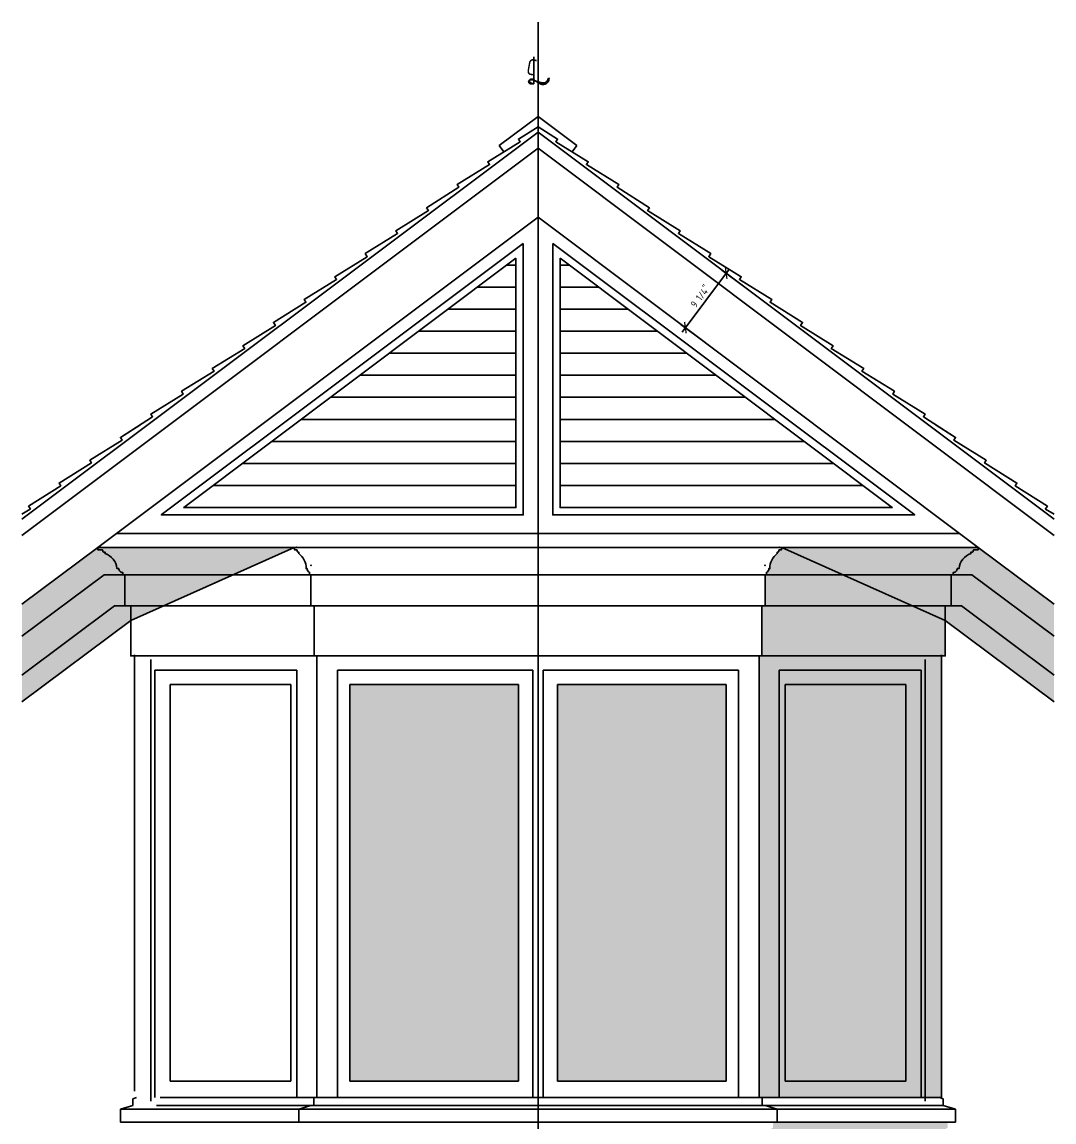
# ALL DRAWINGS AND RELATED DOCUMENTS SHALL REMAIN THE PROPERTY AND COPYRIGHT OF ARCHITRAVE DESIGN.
# Model space of a CAD drawing. Header units: inches. Extents: x -2541 to 2108, y -2072 to 3885.
# Drawn here: x 596.2 to 736.7, y -1958.5 to -1808.8 of the extents above; entities that cross this region are included whole.
import ezdxf

# ---------------------------------------------------------------- set-up
doc = ezdxf.new("R2010")
doc.units = ezdxf.units.IN
doc.header["$MEASUREMENT"] = 0
for name, color, linetype in [('A-DIM', 8, 'Continuous'), ('ELEV-1', 8, 'Continuous'), ('ELEV-2', 1, 'Continuous'), ('ELEV-3', 3, 'Continuous'), ('ELEV-4', 4, 'Continuous'), ('ELEV-GLASS', 9, 'Continuous'), ('ELEV-HATCH', 8, 'Continuous'), ('PL-4', 4, 'Continuous')]:
    doc.layers.add(name, color=color, linetype=linetype)
doc.styles.add('DIM12', font='architxt.shx', dxfattribs={"height": 1})
doc.styles.add('HAND', font='architxt.shx', dxfattribs={"width": 0.8})
doc.dimstyles.new('TICK12A', dxfattribs={"dimscale": 12, "dimtxt": 0.078125, "dimasz": 0.09375, "dimexe": 0.0625, "dimexo": 0.0625, "dimgap": 0.03125, "dimtad": 1, "dimdec": 3, "dimzin": 3, "dimdsep": 46, "dimlunit": 4, "dimtxsty": 'DIM12', "dimblk1": 'ARCHTICK', "dimblk2": 'ARCHTICK', "dimsah": 1, "dimcen": 0.09375, "dimdle": 0.0625, "dimclrd": 256, "dimclrt": 2, "dimadec": 0, "dimazin": 0, "dimtfac": 1, "dimtdec": 3, "dimtmove": 2, "dimatfit": 2, "dimldrblk": 'ARCHTICK', "dimfxl": 1, "dimfrac": 2, "dimtolj": 1, "dimtzin": 0, "dimarcsym": 0})
pattern_1 = [(0, (596.19253, -1901.3307), (0.125, 0.25), [0, -0.25])]

# ---------------------------------------------------------------- blocks, each defined once
blk = doc.blocks.new('CENTREline')
at = {"color": 8}
for points in [[(0.03, 7.35), (0.03, -0.01)], [(0.01, 0), (-0.36, 0.01), (-0.65, 0.04), (-0.87, 0.07), (-1.03, 0.12), (-1.15, 0.17), (-1.23, 0.22), (-1.28, 0.28), (-1.32, 0.34), (-1.34, 0.41), (-1.37, 0.47), (-1.38, 0.53), (-1.39, 0.59), (-1.4, 0.65), (-1.39, 0.71), (-1.38, 0.77), (-1.36, 0.82), (-1.34, 0.86), (-1.3, 0.9), (-1.27, 0.94), (-1.22, 0.98), (-1.17, 1.01), (-1.12, 1.04), (-1.06, 1.06), (-1, 1.08), (-0.94, 1.1), (-0.87, 1.12), (-0.8, 1.13), (-0.71, 1.13), (-0.63, 1.13), (-0.53, 1.13), (-0.42, 1.11), (-0.29, 1.08), (-0.16, 1.05), (-0.01, 1), (0.14, 0.95), (0.3, 0.89), (0.46, 0.83), (0.62, 0.77), (0.78, 0.71), (0.93, 0.66), (1.07, 0.61), (1.21, 0.57), (1.34, 0.53), (1.46, 0.49), (1.59, 0.46), (1.71, 0.43), (1.84, 0.4), (1.98, 0.37), (2.12, 0.34), (2.26, 0.31), (2.41, 0.29), (2.56, 0.28), (2.71, 0.28), (2.86, 0.3), (3.01, 0.33), (3.16, 0.39), (3.29, 0.46), (3.42, 0.56), (3.54, 0.68), (3.66, 0.83), (3.76, 0.98), (3.85, 1.16), (3.92, 1.35), (3.98, 1.55)], [(0.03, -0.01), (-0.32, 0.11), (-0.59, 0.22), (-0.79, 0.32), (-0.93, 0.4), (-1.03, 0.49), (-1.09, 0.56), (-1.12, 0.63), (-1.14, 0.7), (-1.15, 0.77), (-1.15, 0.84), (-1.15, 0.9), (-1.14, 0.97), (-1.12, 1.02), (-1.1, 1.08), (-1.08, 1.13), (-1.05, 1.17), (-1.01, 1.21), (-0.96, 1.24), (-0.92, 1.26), (-0.86, 1.28), (-0.81, 1.3), (-0.75, 1.31), (-0.69, 1.32), (-0.62, 1.32), (-0.56, 1.32), (-0.49, 1.31), (-0.41, 1.3), (-0.33, 1.29), (-0.25, 1.26), (-0.16, 1.22), (-0.06, 1.17), (0.05, 1.11), (0.17, 1.04), (0.3, 0.95), (0.43, 0.86), (0.57, 0.76), (0.71, 0.66), (0.85, 0.55), (0.99, 0.46), (1.13, 0.36), (1.26, 0.28), (1.38, 0.2), (1.51, 0.14), (1.63, 0.08), (1.75, 0.03), (1.87, -0.02), (1.98, -0.05), (2.1, -0.08), (2.22, -0.11), (2.34, -0.12), (2.47, -0.13), (2.6, -0.13), (2.73, -0.12), (2.87, -0.09), (3.02, -0.05), (3.18, 0), (3.34, 0.07), (3.51, 0.16), (3.67, 0.29), (3.82, 0.45), (3.96, 0.66), (4.07, 0.92), (4.15, 1.24), (4.19, 1.64)]]:
    blk.add_lwpolyline(points, dxfattribs=at)
at = {"color": 8, "style": 'HAND'}
blk.add_text('C', height=4.39, rotation=349.812, dxfattribs=at).set_placement((-2.27, 2.66))
blk = doc.blocks.new('_ARCHTICK')
at = {"color": 0, "linetype": 'ByBlock', "const_width": 0.15}
blk.add_lwpolyline([(-0.5, -0.5), (0.5, 0.5)], dxfattribs=at)
blk = doc.blocks.new('*D36')
at = {"layer": 'A-DIM', "lineweight": -2}
blk.add_line((692.49, -1842.4), (686.04, -1851), dxfattribs=at)
at = {"layer": 'A-DIM', "color": 0, "lineweight": -2}
for p, q in [((694.75, -1845.03), (691.44, -1842.55)), ((689.2, -1852.43), (685.89, -1849.95))]:
    blk.add_line(p, q, dxfattribs=at)
at = {"layer": 'DEFPOINTS', "color": 0}
for p in [(695.35, -1845.48), (686.49, -1850.4), (689.8, -1852.88)]:
    blk.add_point(p, dxfattribs=at)
at = {"layer": 'A-DIM', "lineweight": -2, "xscale": 1.125, "yscale": 1.125, "zscale": 1.125}
for p, rotation in [((692.04, -1843), 53.13010235415597), ((686.49, -1850.4), 233.130102354156)]:
    blk.add_blockref('_ARCHTICK', p, dxfattribs=dict(at, rotation=rotation))
at = {"layer": 'A-DIM', "color": 2, "insert": (688.52, -1846.14), "char_height": 1, "attachment_point": 5, "rotation": 53.1301, "style": 'DIM12'}
blk.add_mtext('\\A1;9 1/4"', dxfattribs=at)
blk = doc.blocks.new('72C')
blk.add_lwpolyline([(3.71, 3.71), (3.71, 3.4), (3.12, 3.4, 0.414214), (3.02, 3.31), (3.02, 3.18, -0.414214), (2.93, 3.09), (2.71, 3.09), (2.71, 2.87, 0.303314), (1.09, 0.84), (0.84, 0.84, -0.414214), (0.31, 0.31), (0.31, 0), (0, 0)], format="xyb")
at = {"layer": 'DEFPOINTS', "color": 251}
for p in [(2.43, 3.71), (0, 1.28)]:
    blk.add_point(p, dxfattribs=at)

msp = doc.modelspace()

# ---------------------------------------------------------------- hatches: boundary and pattern name
at = {"layer": 'ELEV-1'}
h = msp.add_hatch(dxfattribs=at)
h.set_pattern_fill('_USER', color=256, scale=3, style=0, pattern_type=0)
h.set_pattern_definition([(0, (618.2057, -1874.873), (0, 3), [])])
h.paths.add_polyline_path([(663.4285, -1840.9176), (618.2057, -1874.8731), (620.7979, -1874.8731), (621.9672, -1874.019), (663.4285, -1874.0193)])
h.paths.add_polyline_path([(663.4285, -1874.0193), (621.9672, -1874.019), (620.7979, -1874.8731), (663.4285, -1874.8731)])
h = msp.add_hatch(dxfattribs=at)
h.set_pattern_fill('_USER', color=256, scale=3, style=0, pattern_type=0)
h.set_pattern_definition([(0, (669.4285, -1874.873), (0, 3), [])])
h.paths.add_polyline_path([(669.4285, -1840.9176), (669.4285, -1874.0193), (710.8897, -1874.0195), (712.0584, -1874.8731), (714.6513, -1874.8731)])
h.paths.add_polyline_path([(710.8897, -1874.0195), (669.4285, -1874.0193), (669.4285, -1874.8731), (712.0584, -1874.8731)], flags=17)
at = {"layer": 'ELEV-GLASS'}
h = msp.add_hatch(color=256, dxfattribs=at)
h.set_gradient(color1=(132, 132, 132), one_color=1, tint=1, name='CURVED')
h.paths.add_polyline_path([(692.0407, -1898.9472), (669.0737, -1898.9472), (669.0737, -1952.9168), (692.0407, -1952.9168)])
h.paths.add_polyline_path([(663.7832, -1898.9472), (640.8162, -1898.9472), (640.8162, -1952.9168), (663.7832, -1952.9168)])
h = msp.add_hatch(color=256, dxfattribs=at)
h.set_gradient(color1=(132, 132, 132), color2=(179, 179, 179), one_color=1, tint=0.7)
h.paths.add_polyline_path([(716.4962, -1898.9472), (700.0596, -1898.9472), (700.0596, -1952.9168), (716.4962, -1952.9168)])
at = {"layer": 'ELEV-HATCH'}
h = msp.add_hatch(dxfattribs=at)
h.set_pattern_fill('DOTS', color=256, scale=4, style=0)
h.set_pattern_definition(pattern_1)
h.paths.add_polyline_path([(633.2223, -1880.3009), (606.4988, -1880.3009), (606.4988, -1880.3009), (606.4988, -1880.6134), (607.0926, -1880.6134, -0.41421356), (607.1863, -1880.7071), (607.1863, -1880.8321, 0.41421356), (607.2801, -1880.9259), (607.4988, -1880.9259), (607.4988, -1881.1446, -0.30331381), (609.1174, -1883.1695), (609.3674, -1883.1695, 0.41421356), (609.8986, -1883.7007), (609.8986, -1884.0132), (624.9117, -1884.0132)])
h.paths.add_polyline_path([(624.9117, -1884.0132), (610.2111, -1884.0132), (610.2111, -1888.2347), (610.9921, -1888.2347), (615.4611, -1888.2347)])
h.paths.add_polyline_path([(615.4611, -1888.2347), (610.9921, -1888.2347), (610.9921, -1890.231)])
h.paths.add_polyline_path([(610.9921, -1888.2347), (610.2111, -1888.2347), (608.7786, -1888.2347), (596.1925, -1897.6743), (596.1925, -1901.3307), (610.9921, -1890.231)])
h.paths.add_polyline_path([(610.2111, -1884.0132), (607.3715, -1884.0132), (596.1925, -1892.3974), (596.1925, -1897.6743), (608.7786, -1888.2347), (610.2111, -1888.2347)])
h.paths.add_polyline_path([(609.8986, -1883.7007, -0.41421356), (609.3674, -1883.1695), (609.1174, -1883.1695, 0.30331381), (607.4988, -1881.1446), (607.4988, -1880.9259), (607.2801, -1880.9259, -0.41421356), (607.1863, -1880.8321), (607.1863, -1880.7071, 0.41421356), (607.0926, -1880.6134), (606.4988, -1880.6134), (606.4988, -1880.3009), (596.1925, -1888.0306), (596.1925, -1892.3974), (607.3715, -1884.0132), (609.8986, -1884.0132)])
h = msp.add_hatch(dxfattribs=at)
h.set_pattern_fill('DOTS', color=256, scale=8, style=0)
h.set_pattern_definition([(0, (693.1204, -1990.2715), (0.25, 0.5), [0, -0.5])])
h.paths.add_polyline_path([(706.5962, -1980.2691), (694.7088, -1980.2691, -0.03029635), (691.7734, -1990.2715), (693.1204, -1990.2715, 0.06249005)])
h.paths.add_polyline_path([(720.1482, -1961.9838), (696.8718, -1961.9838, -0.05361838), (694.7088, -1980.2691), (706.5962, -1980.2691, 0.08502836)])
h.paths.add_polyline_path([(721.7312, -1959.8808, -0.28176936), (722.2121, -1959.2338), (722.2121, -1958.4838), (698.427, -1958.4838), (698.427, -1959.2338, 0.2622716), (697.9532, -1959.8252, -0.2248983), (697.1009, -1961.2338), (697.1009, -1961.9838), (720.1482, -1961.9838), (720.5984, -1961.9838), (720.5984, -1961.2338, 0.28439976)])
h.paths.add_polyline_path([(716.4962, -1898.9472), (700.0596, -1898.9472), (700.0596, -1952.9168), (716.4962, -1952.9168)], flags=0)
h.paths.add_polyline_path([(718.5937, -1897.0097), (699.2749, -1897.0097), (699.2749, -1955.1503), (718.5937, -1955.1503)])
h.paths.add_polyline_path([(700.0596, -1952.9168), (700.0596, -1898.9472), (716.4962, -1898.9472), (716.4962, -1952.9168)], flags=16)
h.paths.add_polyline_path([(721.8648, -1888.2347), (696.9116, -1888.2347), (696.9116, -1895.0722), (721.0838, -1895.0722), (721.8648, -1895.0722)])
h.paths.add_polyline_path([(722.6458, -1884.0132), (697.3331, -1884.0132), (697.3331, -1888.2347), (722.6458, -1888.2347)])
h.paths.add_polyline_path([(725.3581, -1881.1446), (725.3581, -1880.9259), (725.5769, -1880.9259, 0.41421356), (725.6706, -1880.8321), (725.6706, -1880.6134), (726.3581, -1880.6134), (726.3581, -1880.3009), (722.5203, -1880.3009), (699.6346, -1880.3009), (699.6346, -1880.3009), (699.5949, -1880.3009), (699.5949, -1880.6134), (699.2992, -1880.6134, 0.41421356), (699.2054, -1880.7071), (699.2054, -1880.9259), (698.9923, -1880.9259), (698.9923, -1881.1446, 0.24578478), (697.9897, -1883.1695), (697.839, -1883.1695, -0.31720182), (697.5263, -1883.7007), (697.5263, -1884.0132), (722.9583, -1884.0132), (722.9583, -1883.7007, 0.41421356), (723.4896, -1883.1695), (723.7396, -1883.1695, -0.30331381)])
h = msp.add_hatch(dxfattribs=at)
h.set_pattern_fill('DOTS', color=256, scale=4, style=0)
h.set_pattern_definition(pattern_1)
h.paths.add_polyline_path([(699.6346, -1880.3009), (726.3581, -1880.3009), (726.3581, -1880.3009), (726.3581, -1880.6134), (725.7644, -1880.6134, 0.41421356), (725.6706, -1880.7071), (725.6706, -1880.8321, -0.41421356), (725.5769, -1880.9259), (725.3581, -1880.9259), (725.3581, -1881.1446, 0.30331381), (723.7396, -1883.1695), (723.4896, -1883.1695, -0.41421356), (722.9583, -1883.7007), (722.9583, -1884.0132), (707.9453, -1884.0132)])
h.paths.add_polyline_path([(707.9453, -1884.0132), (722.6458, -1884.0132), (722.6458, -1888.2347), (721.8648, -1888.2347), (717.3958, -1888.2347)])
h.paths.add_polyline_path([(717.3958, -1888.2347), (721.8648, -1888.2347), (721.8648, -1890.231)])
h.paths.add_polyline_path([(721.8648, -1888.2347), (722.6458, -1888.2347), (724.0783, -1888.2347), (736.6644, -1897.6743), (736.6644, -1901.3307), (721.8648, -1890.231)])
h.paths.add_polyline_path([(722.6458, -1884.0132), (725.4855, -1884.0132), (736.6644, -1892.3974), (736.6644, -1897.6743), (724.0783, -1888.2347), (722.6458, -1888.2347)])
h.paths.add_polyline_path([(722.9583, -1883.7007, 0.41421356), (723.4896, -1883.1695), (723.7396, -1883.1695, -0.30331381), (725.3581, -1881.1446), (725.3581, -1880.9259), (725.5769, -1880.9259, 0.41421356), (725.6706, -1880.8321), (725.6706, -1880.7071, -0.41421356), (725.7644, -1880.6134), (726.3581, -1880.6134), (726.3581, -1880.3009), (736.6644, -1888.0306), (736.6644, -1892.3974), (725.4855, -1884.0132), (722.9583, -1884.0132)])
h = msp.add_hatch(dxfattribs=at)
h.set_pattern_fill('DOTS', color=256, scale=10, style=0)
h.set_pattern_definition([(0, (696.5465, -1955.1503), (0.3125, 0.625), [0, -0.625])])
h.paths.add_polyline_path([(721.3358, -1895.0722), (721.0838, -1895.0722), (696.5465, -1895.0722), (696.5465, -1955.1503), (699.2749, -1955.1503), (699.2749, -1897.0097), (718.5937, -1897.0097), (718.5937, -1955.1503), (721.3358, -1955.1503)])

# ---------------------------------------------------------------- linework, layer by layer
at = {"layer": 'A-DIM'}
msp.add_line((666.4285, -2018.2982), (666.4285, -1808.8039), dxfattribs=at)
at = {"layer": 'ELEV-1'}
for p, q in [((666.4285, -1821.6647), (661.1644, -1825.6128)), ((666.4285, -1821.6647), (671.6926, -1825.6128)), ((661.7998, -1826.4601), (661.1644, -1825.6128)), ((671.0571, -1826.4601), (671.6926, -1825.6128)), ((616.3608, -1952.9168), (616.3608, -1898.9472)), ((616.3608, -1898.9472), (632.7973, -1898.9472)), ((632.7973, -1952.9168), (632.7973, -1898.9472)), ((640.8162, -1952.9168), (640.8162, -1898.9472)), ((640.8162, -1898.9472), (663.7832, -1898.9472)), ((663.7832, -1952.9168), (663.7832, -1898.9472)), ((692.0407, -1898.9472), (669.0737, -1898.9472)), ((669.0737, -1952.9168), (669.0737, -1898.9472)), ((692.0407, -1952.9168), (692.0407, -1898.9472)), ((700.0596, -1952.9168), (700.0596, -1898.9472)), ((716.4962, -1898.9472), (700.0596, -1898.9472)), ((716.4962, -1952.9168), (716.4962, -1898.9472)), ((616.3608, -1952.9168), (632.7973, -1952.9168)), ((640.8162, -1952.9168), (663.7832, -1952.9168)), ((692.0407, -1952.9168), (669.0737, -1952.9168)), ((716.4962, -1952.9168), (700.0596, -1952.9168))]:
    msp.add_line(p, q, dxfattribs=at)
for points in [[(664.4285, -1838.9489), (664.4285, -1875.8731), (615.1411, -1875.8731)], [(668.4285, -1838.9489), (668.4285, -1875.8731), (717.7158, -1875.8731)], [(663.4285, -1840.9176), (663.4285, -1874.8731), (618.2057, -1874.8731)], [(669.4285, -1840.9176), (669.4285, -1874.8731), (714.6513, -1874.8731)]]:
    msp.add_lwpolyline(points, close=True, dxfattribs=at)
at = {"layer": 'ELEV-2'}
for p, q in [((666.4285, -1823.7912), (596.1925, -1876.4681)), ((666.4285, -1823.7912), (736.6644, -1876.4681)), ((666.4285, -1825.9787), (596.1925, -1878.6556)), ((666.4285, -1825.9787), (736.6644, -1878.6556)), ((723.8457, -1878.4166), (609.0112, -1878.4166)), ((596.1925, -1892.3974), (607.3715, -1884.0132)), ((607.3715, -1884.0132), (666.4285, -1884.0132)), ((607.3715, -1884.0132), (666.4285, -1884.0132)), ((725.4855, -1884.0132), (666.4285, -1884.0132)), ((736.6644, -1892.3974), (725.4855, -1884.0132)), ((608.7786, -1888.2347), (596.1925, -1897.6743)), ((608.7786, -1888.2347), (666.4285, -1888.2347)), ((608.7786, -1888.2347), (666.4285, -1888.2347)), ((724.0783, -1888.2347), (666.4285, -1888.2347)), ((724.0783, -1888.2347), (736.6644, -1897.6743)), ((633.5821, -1897.0097), (614.2632, -1897.0097)), ((614.2632, -1955.1503), (614.2632, -1897.0097)), ((633.5821, -1955.0942), (633.5821, -1897.0097)), ((639.1287, -1955.1503), (639.1287, -1897.0097)), ((639.1287, -1897.0097), (665.7207, -1897.0097)), ((665.7207, -1955.1503), (665.7207, -1897.0097)), ((667.1362, -1955.1503), (667.1362, -1897.0097)), ((693.7282, -1897.0097), (667.1362, -1897.0097)), ((693.7282, -1955.1503), (693.7282, -1897.0097)), ((699.2749, -1897.0097), (718.5937, -1897.0097)), ((699.2749, -1955.0942), (699.2749, -1897.0097)), ((718.5937, -1955.1503), (718.5937, -1897.0097))]:
    msp.add_line(p, q, dxfattribs=at)
at = {"layer": 'ELEV-3'}
for p, q in [((666.4285, -1835.3537), (606.4988, -1880.3009)), ((666.4285, -1835.3537), (726.3581, -1880.3009)), ((721.0838, -1895.0722), (611.7731, -1895.0722)), ((613.732, -1955.6432), (613.732, -1895.5651)), ((719.125, -1955.6432), (719.125, -1895.5651)), ((615.0033, -1955.1503), (721.3358, -1955.1503)), ((635.4966, -1956.2396), (633.8657, -1956.728)), ((697.3603, -1956.2396), (698.9913, -1956.728)), ((609.6168, -1956.728), (723.2401, -1956.728)), ((633.8609, -1958.4838), (633.8657, -1956.728)), ((698.996, -1958.4838), (698.9913, -1956.728))]:
    msp.add_line(p, q, dxfattribs=at)
at = {"layer": 'ELEV-4'}
for p, q in [((606.4988, -1880.3009), (596.1925, -1888.0306)), ((606.4988, -1880.3009), (726.3581, -1880.3009)), ((610.3367, -1880.3009), (606.4988, -1880.3009)), ((610.3367, -1880.3009), (606.4988, -1880.3009)), ((722.5203, -1880.3009), (726.3581, -1880.3009)), ((726.3581, -1880.3009), (736.6644, -1888.0306)), ((611.2731, -1956.2396), (609.6168, -1956.728)), ((611.7731, -1955.1503), (611.2731, -1955.3139)), ((611.2731, -1956.2396), (611.2731, -1955.3139)), ((614.5033, -1956.2396), (721.5838, -1956.2396)), ((721.0838, -1955.1503), (721.5838, -1955.3139)), ((721.5838, -1956.2396), (721.5838, -1955.3139)), ((721.5838, -1956.2396), (723.2401, -1956.728)), ((609.6216, -1958.4838), (609.6168, -1956.728)), ((723.2354, -1958.4838), (723.2401, -1956.728)), ((723.2354, -1958.4838), (609.6216, -1958.4838))]:
    msp.add_line(p, q, dxfattribs=at)
for points in [[(609.8297, -1865.695), (609.8297, -1865.695), (609.8348, -1865.6917), (609.5936, -1865.3296), (613.9717, -1862.5291), (613.7356, -1862.1637), (618.1517, -1859.4238), (617.9156, -1859.0584), (622.3318, -1856.3185), (622.0957, -1855.9531), (626.5118, -1853.2131), (626.2707, -1852.851), (630.6869, -1850.1111), (630.4126, -1849.6852), (634.8288, -1846.9452), (634.5927, -1846.5798), (639.0088, -1843.8399), (638.7677, -1843.4778), (643.1839, -1840.7378), (642.9097, -1840.3119), (647.3258, -1837.572), (647.0897, -1837.2066), (651.5059, -1834.4666), (651.5109, -1834.4634), (651.5109, -1834.4634), (651.5109, -1834.4634), (651.5109, -1834.4634), (651.2698, -1834.1013), (655.6478, -1831.3008), (655.4117, -1830.9354), (659.8278, -1828.1955), (659.5917, -1827.8301), (664.0079, -1825.0901), (663.7718, -1824.7247), (666.4285, -1823.0764)], [(723.0272, -1865.695), (723.0272, -1865.695), (723.0222, -1865.6917), (723.2633, -1865.3296), (718.8853, -1862.5291), (719.1214, -1862.1637), (714.7052, -1859.4238), (714.9413, -1859.0584), (710.5252, -1856.3185), (710.7613, -1855.9531), (706.3451, -1853.2131), (706.5862, -1852.851), (702.1701, -1850.1111), (702.4443, -1849.6852), (698.0282, -1846.9452), (698.2643, -1846.5798), (693.8481, -1843.8399), (694.0892, -1843.4778), (689.6731, -1840.7378), (689.9473, -1840.3119), (685.5311, -1837.572), (685.7672, -1837.2066), (681.3511, -1834.4666), (681.3461, -1834.4634), (681.3461, -1834.4634), (681.3461, -1834.4634), (681.3461, -1834.4634), (681.5872, -1834.1013), (677.2092, -1831.3008), (677.4453, -1830.9354), (673.0291, -1828.1955), (673.2652, -1827.8301), (668.8491, -1825.0901), (669.0852, -1824.7247), (666.4285, -1823.0764)], [(596.1925, -1875.7758), (597.3277, -1875.0715), (597.3327, -1875.0682), (597.3327, -1875.0682), (597.3327, -1875.0682), (597.3327, -1875.0682), (597.0916, -1874.7061), (601.4696, -1871.9056), (601.2335, -1871.5403), (605.6497, -1868.8003), (605.4136, -1868.4349), (609.8297, -1865.695), (609.5936, -1865.3296), (612.2503, -1863.6813)], [(736.6644, -1875.7758), (735.5292, -1875.0715), (735.5242, -1875.0682), (735.5242, -1875.0682), (735.5242, -1875.0682), (735.5242, -1875.0682), (735.7653, -1874.7061), (731.3873, -1871.9056), (731.6234, -1871.5403), (727.2073, -1868.8003), (727.4434, -1868.4349), (723.0272, -1865.695), (723.2633, -1865.3296), (720.6066, -1863.6813)]]:
    msp.add_lwpolyline(points, dxfattribs=at)
at = {"layer": 'ELEV-HATCH'}
for p, q in [((633.2223, -1880.3009), (610.9921, -1890.231)), ((699.6346, -1880.3009), (721.8648, -1890.231)), ((610.9921, -1890.231), (596.1925, -1901.3307)), ((721.8648, -1890.231), (736.6644, -1901.3307))]:
    msp.add_line(p, q, dxfattribs=at)
at = {"layer": 'PL-4'}
for p, q in [((635.6494, -1880.3009), (633.2223, -1880.3009)), ((697.2075, -1880.3009), (699.6346, -1880.3009)), ((610.2111, -1884.0132), (610.2111, -1888.2347)), ((635.5239, -1884.0132), (635.5239, -1888.2347)), ((697.3331, -1884.0132), (697.3331, -1888.2347)), ((722.6458, -1884.0132), (722.6458, -1888.2347)), ((610.2111, -1888.2347), (610.9921, -1888.2347)), ((610.9921, -1888.2347), (610.2421, -1888.2347)), ((635.5239, -1888.2347), (635.9454, -1888.2347)), ((635.9454, -1888.2347), (635.5549, -1888.2347)), ((696.9116, -1888.2347), (697.3021, -1888.2347)), ((697.3331, -1888.2347), (696.9116, -1888.2347)), ((721.8648, -1888.2347), (722.6148, -1888.2347)), ((722.6458, -1888.2347), (721.8648, -1888.2347)), ((611.5211, -1894.9267), (611.5211, -1954.3049)), ((721.3358, -1894.9267), (721.3358, -1955.1503)), ((636.3105, -1955.1503), (636.3105, -1895.0722)), ((696.5465, -1955.1503), (696.5465, -1895.0722)), ((635.9195, -1955.1503), (635.9195, -1956.2396)), ((696.9374, -1955.1503), (696.9374, -1956.2396))]:
    msp.add_line(p, q, dxfattribs=at)
for points in [[(633.262, -1880.3009), (633.262, -1880.6134), (633.5578, -1880.6134, -0.41421356), (633.6515, -1880.7071), (633.6515, -1880.8321, 0.41421356), (633.7453, -1880.9259), (633.8647, -1880.9259), (633.8647, -1881.1446, -0.24578478), (634.8673, -1883.1695), (635.0179, -1883.1695, 0.31720182), (635.3306, -1883.7007), (635.3306, -1884.0132), (635.5239, -1884.0132)], [(699.5949, -1880.3009), (699.5949, -1880.6134), (699.2992, -1880.6134, 0.41421356), (699.2054, -1880.7071), (699.2054, -1880.8321, -0.41421356), (699.1117, -1880.9259), (698.9923, -1880.9259), (698.9923, -1881.1446, 0.24578478), (697.9897, -1883.1695), (697.839, -1883.1695, -0.31720182), (697.5263, -1883.7007), (697.5263, -1884.0132), (697.3331, -1884.0132)]]:
    msp.add_lwpolyline(points, format="xyb", dxfattribs=at)
for points in [[(610.2111, -1888.2347), (610.9921, -1888.2347), (610.9921, -1895.0722), (611.7731, -1895.0722)], [(636.3359, -1895.0722), (635.9454, -1895.0722), (635.9454, -1888.2347), (635.5549, -1888.2347)], [(696.5211, -1895.0722), (696.9116, -1895.0722), (696.9116, -1888.2347), (697.3021, -1888.2347)], [(722.6458, -1888.2347), (721.8648, -1888.2347), (721.8648, -1895.0722), (721.0838, -1895.0722)]]:
    msp.add_lwpolyline(points, dxfattribs=at)
for p in [(633.5272, -1880.3009), (699.3297, -1880.3009), (635.5239, -1882.7347), (697.3331, -1882.7347)]:
    msp.add_point(p, dxfattribs=at)

# ---------------------------------------------------------------- block references
at = {"layer": 'A-DIM', "xscale": 0.5, "yscale": 0.5, "zscale": 0.5}
msp.add_blockref('CENTREline', (665.8484, -1817.234), dxfattribs=at)
at = {"layer": 'PL-4', "xscale": -1}
msp.add_blockref('72C', (610.2111, -1884.0132), dxfattribs=at)
msp.add_blockref('72C', (610.2111, -1884.0132), dxfattribs=at)
at = {"layer": 'PL-4'}
msp.add_blockref('72C', (722.6458, -1884.0132), dxfattribs=at)

# ---------------------------------------------------------------- dimensions: what is measured, and where the dimension line sits
at = {"layer": 'A-DIM'}
dim = msp.add_aligned_dim(p1=(695.3507, -1845.4828), p2=(689.8007, -1852.8828), distance=-4.1425, dimstyle='TICK12A', dxfattribs=at)
dim.commit()
dim.dimension.update_dxf_attribs({"geometry": '*D36', "text_midpoint": (688.5203, -1846.1413)})

doc.saveas('drawing.dxf')
